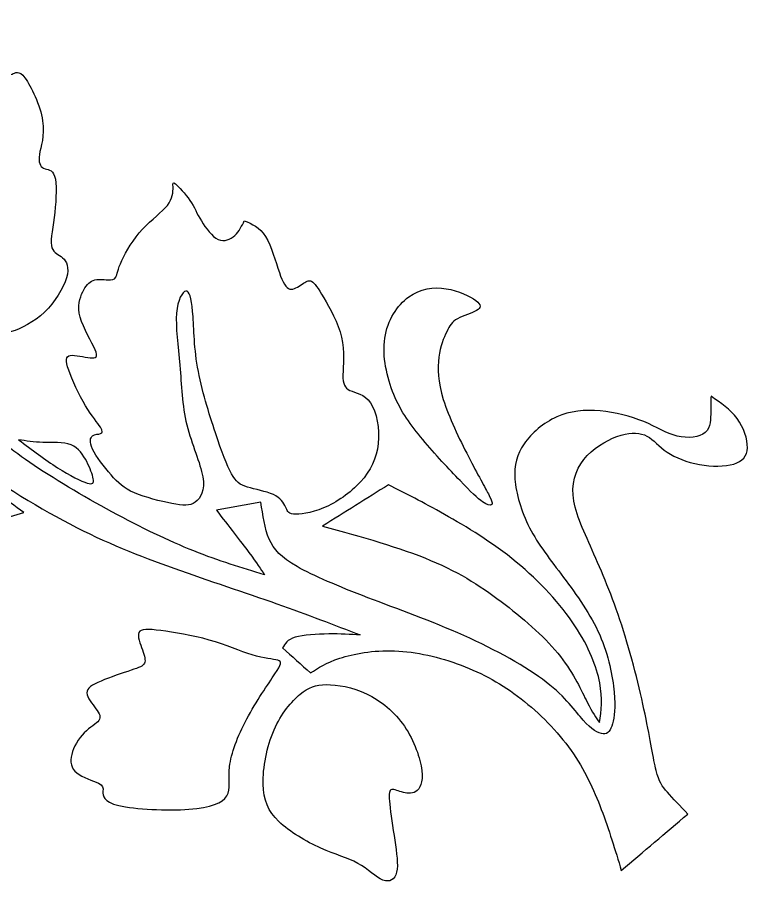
# Model space of a CAD drawing. Header units: millimetres. Extents: x 165 to 400, y 201 to 408.
# Drawn here: x 277.74 to 304.88, y 367.61 to 399.8 of the extents above; entities that cross this region are included whole.
import ezdxf

# ---------------------------------------------------------------- set-up
doc = ezdxf.new("R2010")
doc.units = ezdxf.units.MM
doc.layers.add('DV1_Layer_1', color=7, linetype='Continuous')

msp = doc.modelspace()

# ---------------------------------------------------------------- linework, layer by layer
at = {"layer": 'DV1_Layer_1', "color": 7, "linetype": 'Continuous'}
for points, knots in [([(275.383, 388.625), (275.32, 389.059), (275.07, 389.803), (274.745, 391.721), (274.67, 392.896), (274.619, 393.916), (274.569, 394.935), (274.542, 395.799), (274.625, 396.66), (274.844, 396.653), (275.094, 395.391), (275.242, 394.582), (275.391, 393.773), (275.562, 392.786), (275.887, 390.876), (276.041, 389.953), (276.371, 388.698), (276.548, 388.365), (276.775, 388.194), (277.003, 388.024), (277.281, 388.015), (277.66, 388.152), (278.039, 388.29), (278.517, 388.575), (278.891, 388.976), (279.265, 389.378), (279.534, 389.897), (279.597, 390.249), (279.66, 390.601), (279.376, 390.974), (279.041, 391.057), (279.006, 391.309), (278.97, 391.559), (279.068, 392.02), (279.127, 392.536), (279.187, 393.052), (279.209, 393.624), (279.124, 393.89), (279.04, 394.156), (278.849, 394.117), (278.717, 394.18), (278.585, 394.244), (278.512, 394.409), (278.603, 394.979), (278.768, 395.383), (278.592, 396.515), (278.252, 397.244), (277.787, 397.85), (277.663, 397.726), (277.542, 397.685), (277.421, 397.643), (277.303, 397.683), (277.172, 397.906), (277.041, 398.128), (276.897, 398.532), (276.516, 399.253), (276.28, 399.57), (276.005, 399.683), (275.731, 399.796), (275.419, 399.706), (274.836, 399.316), (274.566, 399.016), (274.406, 398.866), (274.246, 398.717), (274.196, 398.718), (274.155, 398.82), (274.114, 398.921), (274.082, 399.122), (273.96, 399.199), (273.839, 399.275), (273.628, 399.227), (273.387, 399.035), (273.145, 398.843), (272.873, 398.506), (272.56, 397.853), (272.518, 397.536), (272.415, 397.203), (272.355, 397.187), (272.229, 397.268), (272.102, 397.349), (271.91, 397.528), (271.775, 397.632), (271.639, 397.737), (271.561, 397.766), (271.447, 397.661), (271.333, 397.556), (271.185, 397.315), (271.063, 396.474), (271.09, 395.873), (271.178, 395.32), (271.267, 394.768), (271.417, 394.263), (271.455, 393.98), (271.494, 393.697), (271.422, 393.636), (271.298, 393.644), (271.174, 393.653), (270.998, 393.731), (270.799, 393.742), (270.6, 393.753), (270.379, 393.696), (270.158, 393.64), (270.524, 393.065), (270.891, 392.489), (271.201, 392.007), (271.511, 391.525), (271.765, 391.135), (271.866, 390.914), (271.967, 390.692), (271.915, 390.639), (271.845, 390.628), (271.775, 390.617), (271.686, 390.647), (271.543, 390.678), (271.4, 390.71), (271.202, 390.744), (271.116, 390.688), (271.029, 390.631), (271.053, 390.485), (271.312, 390.109), (271.572, 389.732), (272.066, 389.126), (272.98, 388.288), (273.4, 388.057), (273.839, 387.961), (274.278, 387.865), (274.738, 387.905), (275.03, 387.986), (275.322, 388.068), (275.446, 388.191), (275.383, 388.625)], [0, 0, 0, 0, 0.02, 0.02, 0.04, 0.04, 0.04, 0.06, 0.06, 0.08, 0.1, 0.1, 0.1, 0.12, 0.12, 0.14, 0.14, 0.16, 0.16, 0.16, 0.18, 0.18, 0.18, 0.2, 0.2, 0.2, 0.22, 0.22, 0.22, 0.24, 0.26, 0.26, 0.26, 0.28, 0.28, 0.28, 0.3, 0.3, 0.3, 0.32, 0.32, 0.32, 0.34, 0.34, 0.36, 0.36, 0.38, 0.38, 0.4, 0.4, 0.4, 0.42, 0.42, 0.42, 0.44, 0.44, 0.46, 0.46, 0.46, 0.48, 0.48, 0.5, 0.5, 0.5, 0.52, 0.52, 0.52, 0.54, 0.54, 0.54, 0.56, 0.56, 0.56, 0.58, 0.58, 0.6, 0.6, 0.62, 0.62, 0.62, 0.64, 0.64, 0.64, 0.66, 0.66, 0.66, 0.68, 0.68, 0.7, 0.7, 0.7, 0.72, 0.72, 0.72, 0.74, 0.74, 0.74, 0.76, 0.76, 0.76, 0.78, 0.78, 0.78, 0.8, 0.8, 0.8, 0.82, 0.82, 0.82, 0.84, 0.84, 0.84, 0.86, 0.86, 0.86, 0.88, 0.88, 0.88, 0.9, 0.9, 0.9, 0.92, 0.92, 0.94, 0.94, 0.94, 0.96, 0.96, 0.96, 1, 1, 1, 1]), ([(284.351, 381.76), (284.555, 381.903), (284.716, 382.207), (284.631, 382.709), (284.546, 383.212), (284.214, 383.913), (284.038, 384.641), (283.861, 385.369), (283.841, 386.124), (283.779, 386.853), (283.717, 387.582), (283.614, 388.285), (283.654, 388.788), (283.693, 389.292), (283.874, 389.595), (284.134, 389.632), (284.213, 389.366), (284.254, 388.86), (284.294, 388.355), (284.296, 387.609), (284.438, 386.782), (284.581, 385.955), (284.865, 385.047), (285.101, 384.339), (285.338, 383.632), (285.718, 382.62), (286.008, 382.411), (286.289, 382.325), (286.569, 382.239), (286.985, 382.171), (287.254, 382.044), (287.523, 381.917), (287.645, 381.732), (287.774, 381.446), (287.78, 381.346), (287.998, 381.321), (288.216, 381.296), (288.646, 381.345), (289.598, 381.751), (290.119, 382.107), (290.493, 382.518), (290.868, 382.929), (291.095, 383.394), (291.15, 383.942), (291.206, 384.49), (291.091, 385.121), (290.865, 385.455), (290.639, 385.789), (290.301, 385.828), (290.101, 385.92), (289.9, 386.013), (289.836, 386.16), (289.839, 386.497), (289.842, 386.833), (289.912, 387.358), (289.664, 388.438), (289.347, 388.993), (289.127, 389.364), (288.908, 389.734), (288.785, 389.92), (288.673, 389.978), (288.561, 390.036), (288.458, 389.967), (288.32, 389.871), (288.182, 389.776), (288.008, 389.654), (287.865, 389.69), (287.722, 389.727), (287.61, 389.921), (287.476, 390.311), (287.341, 390.702), (287.185, 391.289), (286.964, 391.641), (286.744, 391.993), (286.459, 392.111), (286.175, 392.23), (286.078, 392.033), (285.981, 391.836), (285.821, 391.687), (285.661, 391.537), (285.438, 391.435), (285.208, 391.538), (284.978, 391.641), (284.74, 391.948), (284.577, 392.221), (284.413, 392.495), (284.322, 392.734), (284.153, 392.985), (283.983, 393.235), (283.734, 393.498), (283.619, 393.597), (283.503, 393.696), (283.52, 393.632), (283.524, 393.473), (283.528, 393.314), (283.518, 393.059), (283.319, 392.802), (283.12, 392.545), (282.732, 392.285), (282.057, 391.552), (281.77, 391.079), (281.466, 390.417), (281.448, 390.226), (281.341, 390.03), (281.252, 390.024), (281.097, 390.033), (280.944, 390.043), (280.725, 390.068), (280.559, 390.009), (280.392, 389.951), (280.277, 389.809), (280.061, 389.362), (279.96, 389.056), (280.073, 388.643), (280.187, 388.231), (280.516, 387.712), (280.634, 387.431), (280.753, 387.15), (280.662, 387.107), (280.444, 387.132), (280.226, 387.157), (279.881, 387.25), (279.705, 387.219), (279.53, 387.189), (279.524, 387.034), (279.65, 386.676), (279.775, 386.317), (280.29, 385.192), (280.729, 384.706), (280.828, 384.553), (280.927, 384.4), (280.904, 384.337), (280.829, 384.312), (280.753, 384.287), (280.624, 384.3), (280.45, 384.16), (280.404, 384.007), (280.533, 383.735), (280.662, 383.463), (280.965, 383.072), (281.223, 382.777), (281.481, 382.483), (281.692, 382.285), (282.089, 382.113), (282.486, 381.942), (283.068, 381.796), (283.483, 381.715), (283.898, 381.633), (284.146, 381.616), (284.351, 381.76)], [0, 0, 0, 0, 0.018182, 0.018182, 0.018182, 0.036364, 0.036364, 0.036364, 0.054545, 0.054545, 0.054545, 0.072727, 0.072727, 0.072727, 0.090909, 0.090909, 0.109091, 0.109091, 0.109091, 0.127273, 0.127273, 0.127273, 0.145455, 0.145455, 0.145455, 0.163636, 0.181818, 0.181818, 0.181818, 0.2, 0.2, 0.2, 0.218182, 0.218182, 0.236364, 0.236364, 0.236364, 0.254545, 0.254545, 0.272727, 0.272727, 0.272727, 0.290909, 0.290909, 0.290909, 0.309091, 0.309091, 0.309091, 0.327273, 0.327273, 0.327273, 0.345455, 0.345455, 0.345455, 0.363636, 0.363636, 0.381818, 0.381818, 0.381818, 0.4, 0.4, 0.4, 0.418182, 0.418182, 0.418182, 0.436364, 0.436364, 0.436364, 0.454545, 0.454545, 0.454545, 0.472727, 0.472727, 0.472727, 0.490909, 0.490909, 0.490909, 0.509091, 0.509091, 0.509091, 0.527273, 0.527273, 0.527273, 0.545455, 0.545455, 0.545455, 0.563636, 0.563636, 0.563636, 0.581818, 0.581818, 0.581818, 0.6, 0.6, 0.6, 0.618182, 0.618182, 0.618182, 0.636364, 0.636364, 0.654545, 0.654545, 0.672727, 0.672727, 0.690909, 0.690909, 0.690909, 0.709091, 0.709091, 0.709091, 0.727273, 0.727273, 0.745455, 0.745455, 0.745455, 0.763636, 0.763636, 0.763636, 0.781818, 0.781818, 0.781818, 0.8, 0.8, 0.8, 0.818182, 0.818182, 0.818182, 0.836364, 0.854545, 0.854545, 0.854545, 0.872727, 0.872727, 0.872727, 0.890909, 0.890909, 0.909091, 0.909091, 0.909091, 0.927273, 0.927273, 0.927273, 0.945455, 0.945455, 0.945455, 0.963636, 0.963636, 0.963636, 1, 1, 1, 1]), ([(302.657, 370.166), (301.833, 369.465), (301.01, 368.765), (300.186, 368.064), (299.957, 368.825), (299.727, 369.587), (299.442, 370.337), (299.157, 371.087), (298.817, 371.824), (297.815, 373.238), (297.154, 373.913), (296.458, 374.453), (295.762, 374.993), (295.03, 375.398), (293.43, 376.004), (292.562, 376.204), (291.762, 376.234), (290.961, 376.264), (290.229, 376.124), (289.72, 375.959), (289.211, 375.793), (288.924, 375.602), (288.638, 375.411), (288.292, 375.722), (287.945, 376.033), (287.599, 376.344), (287.684, 376.496), (287.769, 376.648), (288.067, 376.738), (288.364, 376.829), (288.873, 376.858), (289.749, 376.866), (290.117, 376.846), (290.485, 376.825), (289.513, 377.201), (288.542, 377.577), (286.213, 378.397), (284.856, 378.84), (283.56, 379.304), (282.263, 379.768), (281.027, 380.252), (279.685, 380.954), (278.342, 381.656), (276.894, 382.574), (275.454, 383.597), (274.015, 384.62), (272.584, 385.747), (271.551, 386.702), (270.517, 387.658), (269.879, 388.441), (269.409, 389.015), (268.938, 389.589), (268.633, 389.953), (268.328, 390.317), (268.734, 390.523), (269.141, 390.728), (269.547, 390.933), (269.835, 390.397), (270.123, 389.86), (270.578, 389.264), (271.033, 388.668), (271.655, 388.012), (272.3, 387.424), (272.945, 386.835), (273.612, 386.314), (274.168, 385.901), (274.725, 385.488), (275.172, 385.183), (275.618, 384.878), (275.471, 385.21), (275.325, 385.541), (275.258, 385.893), (275.192, 386.245), (275.207, 386.618), (275.313, 386.941), (275.42, 387.265), (275.62, 387.54), (275.795, 387.689), (275.97, 387.838), (276.12, 387.861), (276.312, 387.805), (276.504, 387.749), (276.738, 387.614), (276.818, 387.484), (276.898, 387.354), (276.823, 387.229), (276.681, 387.03), (276.539, 386.83), (276.329, 386.555), (276.24, 386.171), (276.151, 385.788), (276.182, 385.296), (276.781, 384.314), (277.35, 383.823), (278.199, 383.242), (279.048, 382.66), (280.177, 381.988), (281.255, 381.404), (282.333, 380.82), (283.36, 380.323), (285.233, 379.573), (286.079, 379.319), (286.926, 379.065), (286.785, 379.278), (286.644, 379.492), (286.345, 379.892), (286.047, 380.292), (285.591, 380.879), (285.136, 381.466), (285.687, 381.567), (286.239, 381.668), (286.79, 381.768), (286.861, 381.275), (286.932, 380.782), (287.27, 379.999), (287.538, 379.709), (288.737, 379.025), (289.668, 378.632), (290.767, 378.211), (291.866, 377.789), (293.133, 377.34), (295.532, 376.264), (296.663, 375.637), (297.398, 375.069), (298.133, 374.5), (298.471, 373.989), (298.772, 373.652), (299.073, 373.316), (299.336, 373.153), (299.514, 373.143), (299.693, 373.132), (299.788, 373.275), (299.858, 373.522), (299.927, 373.77), (299.97, 374.123), (299.918, 374.698), (299.865, 375.272), (299.716, 376.067), (299.382, 376.827), (299.047, 377.588), (298.527, 378.313), (298.04, 378.965), (297.552, 379.617), (297.096, 380.195), (296.776, 380.814), (296.456, 381.433), (296.272, 382.093), (296.233, 382.621), (296.193, 383.15), (296.298, 383.546), (296.572, 383.937), (296.846, 384.328), (297.289, 384.714), (297.785, 384.935), (298.281, 385.155), (298.831, 385.21), (299.962, 385.111), (300.544, 384.956), (301.019, 384.759), (301.495, 384.562), (301.864, 384.323), (302.263, 384.224), (302.663, 384.125), (303.093, 384.166), (303.515, 384.543), (303.508, 384.88), (303.508, 385.129), (303.507, 385.379), (303.514, 385.543), (303.52, 385.706), (303.879, 385.458), (304.238, 385.211), (304.489, 384.871), (304.74, 384.531), (304.882, 384.1), (304.87, 383.786), (304.859, 383.473), (304.692, 383.279), (304.364, 383.18), (304.037, 383.081), (303.549, 383.079), (303.089, 383.162), (302.629, 383.244), (302.198, 383.413), (301.887, 383.623), (301.576, 383.832), (301.387, 384.084), (300.889, 384.354), (300.581, 384.373), (299.776, 384.135), (299.278, 383.878), (298.92, 383.499), (298.562, 383.12), (298.344, 382.618), (298.391, 382.03), (298.438, 381.442), (298.751, 380.769), (299.104, 379.976), (299.457, 379.183), (299.85, 378.271), (300.554, 376.104), (300.864, 374.849), (301.068, 373.877), (301.273, 372.905), (301.371, 372.215), (301.479, 371.789), (301.587, 371.363), (301.705, 371.201), (301.903, 370.974), (302.101, 370.747), (302.379, 370.457), (302.657, 370.166)], [0, 0, 0, 0, 0.013158, 0.013158, 0.013158, 0.026316, 0.026316, 0.026316, 0.039474, 0.039474, 0.052632, 0.052632, 0.052632, 0.065789, 0.065789, 0.078947, 0.078947, 0.078947, 0.092105, 0.092105, 0.092105, 0.105263, 0.105263, 0.105263, 0.118421, 0.118421, 0.118421, 0.131579, 0.131579, 0.131579, 0.144737, 0.144737, 0.157895, 0.157895, 0.157895, 0.171053, 0.171053, 0.184211, 0.184211, 0.184211, 0.197368, 0.197368, 0.197368, 0.210526, 0.210526, 0.210526, 0.223684, 0.223684, 0.223684, 0.236842, 0.236842, 0.236842, 0.25, 0.25, 0.25, 0.263158, 0.263158, 0.263158, 0.276316, 0.276316, 0.276316, 0.289474, 0.289474, 0.289474, 0.302632, 0.302632, 0.302632, 0.315789, 0.315789, 0.315789, 0.328947, 0.328947, 0.328947, 0.342105, 0.342105, 0.342105, 0.355263, 0.355263, 0.355263, 0.368421, 0.368421, 0.368421, 0.381579, 0.381579, 0.381579, 0.394737, 0.394737, 0.394737, 0.407895, 0.407895, 0.407895, 0.421053, 0.421053, 0.434211, 0.434211, 0.434211, 0.447368, 0.447368, 0.447368, 0.460526, 0.460526, 0.473684, 0.473684, 0.473684, 0.486842, 0.486842, 0.486842, 0.5, 0.5, 0.5, 0.513158, 0.513158, 0.513158, 0.526316, 0.526316, 0.539474, 0.539474, 0.552632, 0.552632, 0.552632, 0.565789, 0.565789, 0.578947, 0.578947, 0.578947, 0.592105, 0.592105, 0.592105, 0.605263, 0.605263, 0.605263, 0.618421, 0.618421, 0.618421, 0.631579, 0.631579, 0.631579, 0.644737, 0.644737, 0.644737, 0.657895, 0.657895, 0.657895, 0.671053, 0.671053, 0.671053, 0.684211, 0.684211, 0.684211, 0.697368, 0.697368, 0.697368, 0.710526, 0.710526, 0.710526, 0.723684, 0.723684, 0.736842, 0.736842, 0.736842, 0.75, 0.75, 0.75, 0.763158, 0.763158, 0.776316, 0.776316, 0.776316, 0.789474, 0.789474, 0.789474, 0.802632, 0.802632, 0.802632, 0.815789, 0.815789, 0.815789, 0.828947, 0.828947, 0.828947, 0.842105, 0.842105, 0.842105, 0.855263, 0.855263, 0.855263, 0.868421, 0.868421, 0.881579, 0.881579, 0.894737, 0.894737, 0.894737, 0.907895, 0.907895, 0.907895, 0.921053, 0.921053, 0.921053, 0.934211, 0.934211, 0.947368, 0.947368, 0.947368, 0.960526, 0.960526, 0.960526, 0.973684, 0.973684, 0.973684, 1, 1, 1, 1]), ([(295.272, 382.014), (295.131, 382.293), (294.843, 382.801), (294.503, 383.459), (294.163, 384.118), (293.772, 384.928), (293.569, 385.584), (293.366, 386.241), (293.35, 386.744), (293.406, 387.153), (293.461, 387.561), (293.587, 387.874), (293.695, 388.102), (293.803, 388.329), (293.893, 388.472), (294.309, 388.703), (294.635, 388.792), (294.805, 388.891), (294.975, 388.99), (294.989, 389.098), (294.779, 389.259), (294.57, 389.419), (294.136, 389.633), (293.672, 389.704), (293.208, 389.776), (292.714, 389.705), (292.285, 389.395), (291.856, 389.085), (291.493, 388.534), (291.395, 387.865), (291.297, 387.195), (291.466, 386.406), (291.732, 385.763), (291.998, 385.12), (292.361, 384.624), (292.809, 384.089), (293.258, 383.553), (293.792, 382.979), (294.191, 382.565), (294.589, 382.152), (294.853, 381.899), (295.032, 381.77), (295.21, 381.643), (295.305, 381.64), (295.355, 381.663), (295.406, 381.686), (295.412, 381.736), (295.272, 382.014)], [0, 0, 0, 0, 0.058824, 0.058824, 0.058824, 0.117647, 0.117647, 0.117647, 0.176471, 0.176471, 0.176471, 0.235294, 0.235294, 0.235294, 0.294118, 0.294118, 0.352941, 0.352941, 0.352941, 0.411765, 0.411765, 0.411765, 0.470588, 0.470588, 0.470588, 0.529412, 0.529412, 0.529412, 0.588235, 0.588235, 0.588235, 0.647059, 0.647059, 0.647059, 0.705882, 0.705882, 0.705882, 0.764706, 0.764706, 0.764706, 0.823529, 0.823529, 0.823529, 0.882353, 0.882353, 0.882353, 1, 1, 1, 1]), ([(280.337, 382.472), (280.114, 382.54), (279.695, 382.753), (279.237, 383.046), (278.779, 383.34), (278.282, 383.713), (277.785, 384.087), (278.066, 384.042), (278.348, 383.997), (278.692, 383.988), (279.037, 383.979), (279.445, 384.007), (279.734, 383.891), (280.022, 383.776), (280.191, 383.517), (280.445, 383.024), (280.53, 382.79), (280.559, 382.635), (280.588, 382.48), (280.56, 382.404), (280.337, 382.472)], [0, 0, 0, 0, 0.125, 0.125, 0.125, 0.25, 0.25, 0.25, 0.375, 0.375, 0.375, 0.5, 0.5, 0.5, 0.625, 0.625, 0.75, 0.75, 0.75, 1, 1, 1, 1]), ([(277.979, 381.376), (277.643, 381.283), (277.307, 381.189), (277.027, 381.003), (276.747, 380.817), (276.522, 380.539), (276.298, 380.261), (275.935, 380.499), (275.572, 380.737), (275.188, 380.944), (274.804, 381.151), (274.398, 381.327), (274.065, 381.44), (273.732, 381.552), (273.47, 381.601), (273.209, 381.65), (273.495, 381.736), (273.782, 381.823), (274.082, 381.96), (274.383, 382.098), (274.698, 382.287), (275.022, 382.44), (275.345, 382.593), (275.677, 382.709), (276.009, 382.825), (276.666, 382.342), (277.323, 381.859), (277.979, 381.376)], [0, 0, 0, 0, 0.1, 0.1, 0.1, 0.2, 0.2, 0.2, 0.3, 0.3, 0.3, 0.4, 0.4, 0.4, 0.5, 0.5, 0.5, 0.6, 0.6, 0.6, 0.7, 0.7, 0.7, 0.8, 0.8, 0.8, 1, 1, 1, 1]), ([(298.913, 374.33), (298.709, 374.736), (298.435, 375.372), (297.922, 376.024), (297.409, 376.677), (296.658, 377.346), (295.865, 377.957), (295.072, 378.569), (294.237, 379.123), (293.1, 379.6), (291.963, 380.077), (290.525, 380.477), (289.086, 380.877), (289.902, 381.387), (290.719, 381.897), (291.535, 382.408), (292.17, 382.087), (292.805, 381.767), (294.423, 380.852), (295.406, 380.258), (296.284, 379.534), (297.162, 378.811), (297.936, 377.96), (298.464, 377.166), (298.991, 376.372), (299.271, 375.636), (299.383, 375.046), (299.495, 374.456), (299.438, 374.013), (299.381, 373.57), (299.249, 373.746), (299.116, 373.923), (298.913, 374.33)], [0, 0, 0, 0, 0.083333, 0.083333, 0.083333, 0.166667, 0.166667, 0.166667, 0.25, 0.25, 0.25, 0.333333, 0.333333, 0.333333, 0.416667, 0.416667, 0.416667, 0.5, 0.5, 0.583333, 0.583333, 0.583333, 0.666667, 0.666667, 0.666667, 0.75, 0.75, 0.75, 0.833333, 0.833333, 0.833333, 1, 1, 1, 1]), ([(287.418, 375.882), (287.578, 375.832), (287.553, 375.748), (287.312, 375.377), (287.07, 375.007), (286.611, 374.349), (286.265, 373.701), (285.919, 373.053), (285.686, 372.416), (285.569, 371.438), (285.685, 371.098), (285.526, 370.839), (285.367, 370.581), (284.932, 370.404), (284.118, 370.344), (283.304, 370.283), (282.111, 370.339), (281.514, 370.481), (280.917, 370.623), (280.916, 370.85), (280.922, 371), (280.928, 371.15), (280.94, 371.222), (280.75, 371.314), (280.559, 371.407), (279.771, 371.632), (279.69, 372.107), (279.76, 372.382), (279.83, 372.657), (280.011, 372.969), (280.224, 373.185), (280.436, 373.401), (280.68, 373.52), (280.859, 373.769), (280.794, 373.898), (280.661, 374.08), (280.529, 374.261), (280.329, 374.495), (280.326, 374.672), (280.322, 374.849), (280.516, 374.971), (280.85, 375.11), (281.184, 375.249), (282.132, 375.564), (282.415, 375.664), (282.464, 375.772), (282.513, 375.879), (282.469, 376.044), (282.388, 376.269), (282.307, 376.495), (282.189, 376.78), (282.258, 376.919), (282.329, 377.057), (282.587, 377.049), (283.548, 376.928), (284.251, 376.814), (284.871, 376.636), (285.492, 376.457), (286.03, 376.212), (286.472, 376.081), (286.913, 375.95), (287.258, 375.933), (287.418, 375.882)], [0, 0, 0, 0, 0.041667, 0.041667, 0.041667, 0.083333, 0.083333, 0.083333, 0.125, 0.125, 0.166667, 0.166667, 0.166667, 0.208333, 0.208333, 0.208333, 0.25, 0.25, 0.25, 0.291667, 0.291667, 0.291667, 0.333333, 0.333333, 0.333333, 0.375, 0.416667, 0.416667, 0.416667, 0.458333, 0.458333, 0.458333, 0.5, 0.5, 0.541667, 0.541667, 0.541667, 0.583333, 0.583333, 0.583333, 0.625, 0.625, 0.625, 0.666667, 0.708333, 0.708333, 0.708333, 0.75, 0.75, 0.75, 0.791667, 0.791667, 0.791667, 0.833333, 0.833333, 0.875, 0.875, 0.875, 0.916667, 0.916667, 0.916667, 1, 1, 1, 1]), ([(288.249, 374.62), (287.931, 374.353), (287.545, 373.91), (287.278, 373.292), (287.01, 372.673), (286.86, 371.878), (286.872, 371.278), (286.884, 370.678), (287.058, 370.273), (287.456, 369.887), (287.855, 369.502), (288.478, 369.137), (289.016, 368.897), (289.555, 368.657), (290.009, 368.543), (290.389, 368.331), (290.769, 368.119), (291.076, 367.809), (291.326, 367.71), (291.576, 367.611), (291.769, 367.723), (291.835, 367.998), (291.9, 368.273), (291.837, 368.712), (291.766, 369.191), (291.695, 369.67), (291.615, 370.191), (291.578, 370.528), (291.541, 370.866), (291.547, 371.02), (291.623, 371.063), (291.7, 371.106), (291.846, 371.038), (292.019, 370.987), (292.191, 370.936), (292.389, 370.902), (292.547, 371.002), (292.705, 371.101), (292.824, 371.334), (292.771, 371.781), (292.718, 372.228), (292.495, 372.889), (292.127, 373.428), (291.759, 373.967), (291.248, 374.383), (290.715, 374.636), (290.182, 374.89), (289.627, 374.98), (289.224, 374.979), (288.821, 374.978), (288.568, 374.887), (288.249, 374.62)], [0, 0, 0, 0, 0.055556, 0.055556, 0.055556, 0.111111, 0.111111, 0.111111, 0.166667, 0.166667, 0.166667, 0.222222, 0.222222, 0.222222, 0.277778, 0.277778, 0.277778, 0.333333, 0.333333, 0.333333, 0.388889, 0.388889, 0.388889, 0.444444, 0.444444, 0.444444, 0.5, 0.5, 0.5, 0.555556, 0.555556, 0.555556, 0.611111, 0.611111, 0.611111, 0.666667, 0.666667, 0.666667, 0.722222, 0.722222, 0.722222, 0.777778, 0.777778, 0.777778, 0.833333, 0.833333, 0.833333, 0.888889, 0.888889, 0.888889, 1, 1, 1, 1])]:
    msp.add_open_spline(points, degree=3, knots=knots, dxfattribs=at)

doc.saveas('drawing.dxf')
